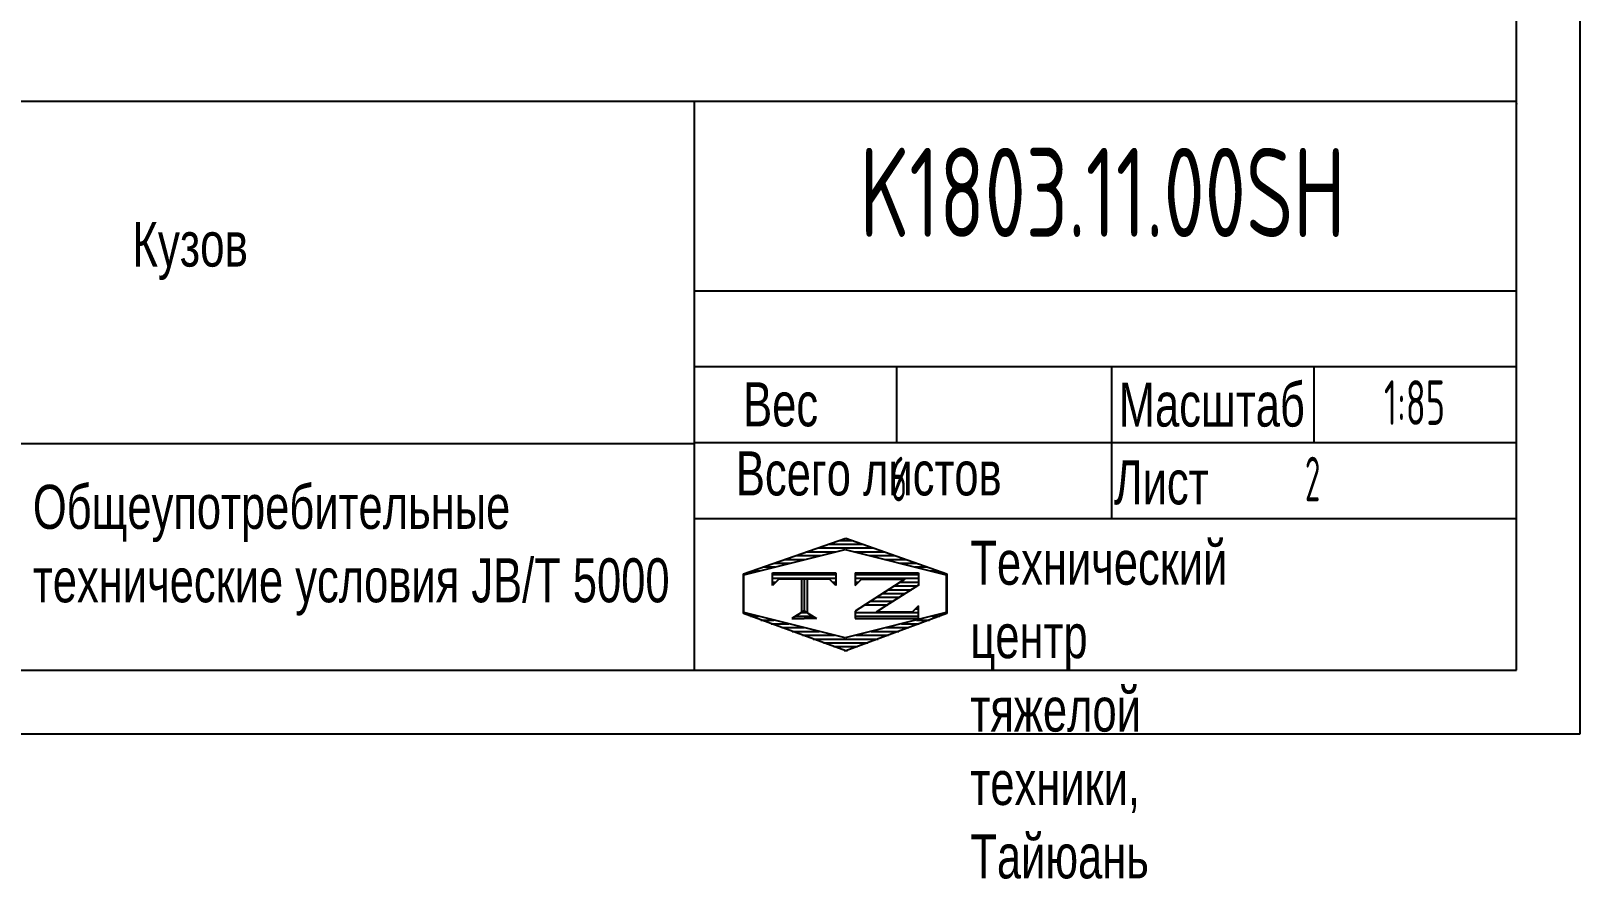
# Model space of a CAD drawing. Header units: millimetres. Extents: x 0 to 35700, y -969 to 25245.
# Drawn here: x 25360 to 35700, y -969 to 4690 of the extents above; entities that cross this region are included whole.
import ezdxf
from ezdxf.enums import TextEntityAlignment as Align

# ---------------------------------------------------------------- set-up
doc = ezdxf.new("R2010")
doc.units = ezdxf.units.MM
doc.header["$LTSCALE"] = 850
doc.linetypes.add('F', pattern=[0.75, 0.5, -0.25])
doc.linetypes.add('G', pattern=[2, 1.25, -0.25, 0.25, -0.25])
for name, color, linetype in [('01', 7, 'Continuous'), ('02', 1, 'Continuous'), ('04', 2, 'F'), ('05', 4, 'G'), ('11', 3, 'Continuous'), ('THICK', 7, 'Continuous')]:
    doc.layers.add(name, color=color, linetype=linetype)
doc.styles.get("Standard").update_dxf_attribs({"font": 'isocp', "width": 0.707, "bigfont": 'intecad.shx'})

# ---------------------------------------------------------------- blocks, each defined once
blk = doc.blocks.new('*U324')
at = {"layer": '01'}
for points in [[(415, 5), (415, 292)], [(25, 5), (415, 5)]]:
    blk.add_lwpolyline(points, dxfattribs=at)
at = {"layer": '02'}
for points in [[(420, 0), (420, 297)], [(0, 0), (420, 0)]]:
    blk.add_lwpolyline(points, dxfattribs=at)
blk = doc.blocks.new('*X328')
at = {"color": 0}
for p, q in [((127.06, 7.8), (132.06, 7.8)), ((127.06, 7.5), (132.06, 7.5)), ((127.06, 7.2), (127.32, 7.2)), ((129.23, 6.3), (131.04, 6.3)), ((129.7, 6.6), (131.51, 6.6)), ((130.16, 6.9), (131.98, 6.9)), ((130.62, 7.2), (132.06, 7.2)), ((127.84, 5.4), (129.64, 5.4)), ((128.3, 5.7), (130.1, 5.7)), ((128.77, 6), (130.57, 6))]:
    blk.add_line(p, q, dxfattribs=at)
blk = doc.blocks.new('*X329')
at = {"color": 0}
for p, q in [((131.84, 5.1), (132.06, 5.1)), ((127.06, 4.8), (132.06, 4.8)), ((127.06, 4.5), (132.06, 4.5))]:
    blk.add_line(p, q, dxfattribs=at)
blk = doc.blocks.new('*X327')
at = {"color": 0}
for p, q in [((122.34, 4.5), (123.72, 4.5)), ((122.82, 4.8), (123.24, 4.8))]:
    blk.add_line(p, q, dxfattribs=at)
blk = doc.blocks.new('*X326')
at = {"color": 0}
for p, q in [((120.53, 7.8), (125.53, 7.8)), ((120.53, 7.5), (125.53, 7.5)), ((120.53, 7.2), (120.79, 7.2)), ((125.27, 7.2), (125.53, 7.2))]:
    blk.add_line(p, q, dxfattribs=at)
blk = doc.blocks.new('*X325')
at = {"color": 0}
for p, q in [((124.1, 9.9), (128.52, 9.9)), ((124.97, 10.2), (127.67, 10.2)), ((125.83, 10.5), (126.82, 10.5)), ((120.66, 8.7), (121.92, 8.7)), ((121.52, 9), (123.12, 9)), ((122.38, 9.3), (124.32, 9.3)), ((123.24, 9.6), (125.52, 9.6)), ((127.02, 9.6), (129.37, 9.6)), ((128.22, 9.3), (130.22, 9.3)), ((129.42, 9), (131.07, 9)), ((130.62, 8.7), (131.92, 8.7)), ((118.22, 7.8), (118.32, 7.8)), ((118.22, 7.5), (118.27, 7.5)), ((118.94, 8.1), (119.52, 8.1)), ((119.8, 8.4), (120.72, 8.4)), ((131.82, 8.4), (132.77, 8.4)), ((133.02, 8.1), (133.62, 8.1)), ((134.22, 7.8), (134.32, 7.8)), ((134.27, 7.5), (134.32, 7.5)), ((118.22, 7.2), (118.27, 7.2)), ((118.22, 6.9), (118.27, 6.9)), ((118.22, 6.6), (118.27, 6.6)), ((118.22, 6.3), (118.27, 6.3)), ((134.27, 7.2), (134.32, 7.2)), ((134.27, 6.9), (134.32, 6.9)), ((134.27, 6.6), (134.32, 6.6)), ((134.27, 6.3), (134.32, 6.3)), ((118.22, 6), (118.27, 6)), ((118.22, 5.7), (118.27, 5.7)), ((118.22, 5.4), (118.27, 5.4)), ((118.22, 5.1), (118.27, 5.1)), ((134.27, 6), (134.32, 6)), ((134.27, 5.7), (134.32, 5.7)), ((134.27, 5.4), (134.32, 5.4)), ((134.27, 5.1), (134.32, 5.1)), ((118.22, 4.8), (118.27, 4.8)), ((118.79, 4.5), (119.42, 4.5)), ((119.61, 4.2), (120.62, 4.2)), ((120.43, 3.9), (121.82, 3.9)), ((130.72, 3.9), (132.14, 3.9)), ((131.92, 4.2), (132.95, 4.2)), ((133.12, 4.5), (133.76, 4.5)), ((134.27, 4.8), (134.32, 4.8)), ((121.26, 3.6), (123.02, 3.6)), ((122.08, 3.3), (124.22, 3.3)), ((122.91, 3), (125.42, 3)), ((123.73, 2.7), (128.89, 2.7)), ((127.12, 3), (129.7, 3)), ((128.32, 3.3), (130.51, 3.3)), ((129.52, 3.6), (131.32, 3.6)), ((124.55, 2.4), (128.07, 2.4)), ((125.38, 2.1), (127.26, 2.1)), ((126.2, 1.8), (126.45, 1.8))]:
    blk.add_line(p, q, dxfattribs=at)

msp = doc.modelspace()

# ---------------------------------------------------------------- linework, layer by layer
at = {"layer": '01'}
msp.add_point((35275, 4203.5), dxfattribs=at)
at = {"layer": 'THICK'}
for p, q in [((20074.4, 4222.3), (35275, 4222.3)), ((29790, 425), (29790, 4222.3)), ((35275, 425), (35275, 4222.3)), ((29790, 2956.5), (35275, 2956.5)), ((29790, 2450.2), (35275, 2450.2)), ((31140.2, 1943.9), (31140.2, 2450.2)), ((32574.7, 1437.6), (32574.7, 2450.2)), ((33924.9, 1943.9), (33924.9, 2450.2)), ((25148.9, 1936.6), (29790, 1936.6)), ((29790, 1943.9), (35275, 1943.9)), ((29790, 1437.6), (35275, 1437.6)), ((20085.9, 425), (35275, 425))]:
    msp.add_line(p, q, dxfattribs=at)
at = {"layer": 'THICK', "color": 3}
for p, q in [((30115.1, 1066.8), (30799, 1305)), ((30799, 1305), (31474.1, 1066.8)), ((30119.5, 1061.5), (30794.6, 1230.2)), ((30794.6, 1230.2), (31469.7, 1061.5)), ((30115.1, 801.5), (30115.1, 1066.8)), ((30119.5, 808.3), (30119.5, 1061.5)), ((30310.2, 990.3), (30310.2, 1074.7)), ((30310.2, 1074.7), (30732.1, 1074.7)), ((30732.1, 1074.7), (30732.1, 990.3)), ((30861.3, 1074.7), (30861.3, 990.3)), ((30861.3, 1074.7), (31283.2, 1074.7)), ((31283.2, 1074.7), (31283.2, 990.3)), ((31469.7, 1061.5), (31469.7, 808.3)), ((31474.1, 1066.8), (31474.1, 801.5)), ((30352.4, 1032.5), (30310.2, 990.3)), ((30689.9, 1032.5), (30352.4, 1032.5)), ((30502.7, 1032.9), (30502.7, 801.5)), ((30521.1, 1032.9), (30521.1, 801.5)), ((30542.2, 1032.9), (30542.2, 801.5)), ((30732.1, 990.3), (30689.9, 1032.5)), ((30861.3, 990.3), (30903.5, 1032.5)), ((31193.5, 1032.5), (30861.3, 817.5)), ((30903.5, 1032.5), (31193.5, 1032.5)), ((31283.2, 991.1), (31067, 852.8)), ((31067, 852.8), (31002.5, 811.5)), ((31283.2, 853.7), (31241, 811.5)), ((31283.2, 769.3), (31283.2, 853.7)), ((30799, 552.5), (30115.1, 801.5)), ((30794.6, 639.5), (30119.5, 808.3)), ((30521.1, 820.8), (30439.4, 769.3)), ((30439.4, 769.3), (30521.1, 769.3)), ((30521.1, 820.8), (30602.9, 769.3)), ((30602.9, 769.3), (30521.1, 769.3)), ((31469.7, 808.3), (30794.6, 639.5)), ((31474.1, 801.5), (30799, 552.5)), ((30861.3, 817.5), (30861.3, 769.3)), ((30861.3, 769.3), (31283.2, 769.3)), ((31241, 811.5), (31002.5, 811.5))]:
    msp.add_line(p, q, dxfattribs=at)

# ---------------------------------------------------------------- block references
at = {"layer": '04', "xscale": 85, "yscale": 85, "zscale": 85}
msp.add_blockref('*U324', (0, 0), dxfattribs=at)
at = {"layer": 'THICK', "color": 3, "xscale": 84.38397800596431, "yscale": 84.3839780059534, "zscale": 84.38397800595838}
for name in ['*X325', '*X326', '*X328', '*X329', '*X327']:
    msp.add_blockref(name, (20139.3, 404.4), dxfattribs=at)

# ---------------------------------------------------------------- texts
at = {"layer": '01', "insert": (30114.2, 2345.4), "char_height": 293.882, "attachment_point": 1}
msp.add_mtext('{\\fArial|b0|i0|c204|p34;Вес}', dxfattribs=at)
at = {"layer": '01', "insert": (31630.8, 1288.5), "char_height": 293.882, "width": 13.81, "attachment_point": 1}
msp.add_mtext('{\\fArial|b0|i0|c204|p34;Технический центр\\Pтяжелой техники, Тайюань}', dxfattribs=at)
at = {"layer": '04', "insert": (26036.1, 3415.2), "char_height": 297.5, "attachment_point": 1}
msp.add_mtext('{\\fArial|b0|i0|c204|p34;\\C3;Кузов}', dxfattribs=at)
at = {"layer": '05', "char_height": 294, "attachment_point": 1}
for s, insert in [('{\\fArial|b0|i0|c204|p34;\\C0;Масштаб}', (32621.1, 2344)), ('{\\fArial|b0|i0|c204|p34;\\C0;Всего листов}', (30065.6, 1884.5)), ('{\\fArial|b0|i0|c204|p34;\\C0;Лист}', (32589.9, 1824.8)), ('{\\fArial|b0|i0|c204|p34;\\C0;Общеупотребительные\\Pтехнические условия \\fArial|b0|i0|c0|p34;JB/T 5000}', (25372.6, 1661.3))]:
    msp.add_mtext(s, dxfattribs=dict(at, insert=insert))
at = {"layer": '11'}
for s, height, width, p, p2 in [('K1803.11.00SH', 595, 0.693499, (30891.9, 3315), (34133.1, 3315)), ('1:85', 297.5, 0.656293, (34390.8, 2061.2), (34799.2, 2061.2)), ('6', 297.5, 0.600695, (31098.9, 1551.2), (31206.1, 1551.2)), ('2', 297.5, 0.562593, (33863.9, 1551.2), (33966.1, 1551.2))]:
    msp.add_text(s, height=height, dxfattribs=dict(at, width=width)).set_placement(p, p2, align=Align.FIT)

doc.saveas('drawing.dxf')
